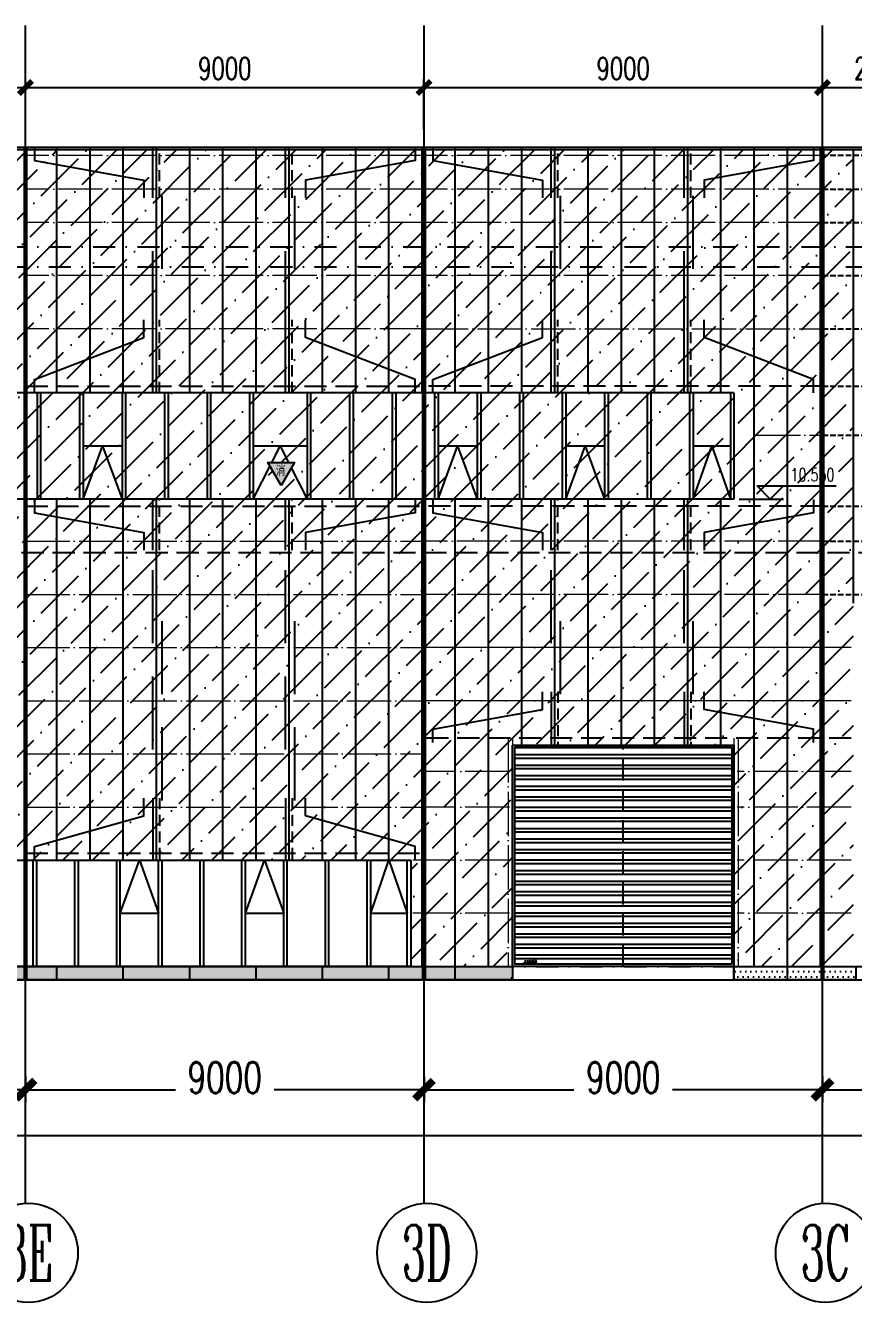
# Model space of a CAD drawing. Extents: x -2072575 to 87763, y -155913 to 742026.
# Drawn here: x 13658 to 32358, y 495627 to 524462 of the extents above; entities that cross this region are included whole.
import ezdxf
from ezdxf.enums import TextEntityAlignment as Align

# ---------------------------------------------------------------- set-up
doc = ezdxf.new("R2010")
doc.units = 0
doc.header["$LTSCALE"] = 1000
for name, pattern in [('20剖面图$0$DASH', [0.35, 0.25, -0.1]), ('__DASH', [0.35, 0.25, -0.1]), ('CENTER', [2, 1.25, -0.25, 0.25, -0.25]), ('DASHDOT', [1, 0.5, -0.25, 0, -0.25]), ('DASHED', [0.75, 0.5, -0.25]), ('DOT', [0.25, 0, -0.25]), ('DOTE', [2.42, 2, -0.2, 0.02, -0.2]), ('HIDDEN2', [0.1875, 0.125, -0.0625])]:
    doc.linetypes.add(name, pattern=pattern)
doc.layers.get('Defpoints').update_dxf_attribs({"color": 210})
for name, color, linetype in [('!ZN1-填充-8', 8, 'Continuous'), ('!ZN1-文字-7', 7, 'Continuous'), ('!ZN1-标注-173', 173, 'Continuous'), ('!ZN3-玻璃幕墙-4', 4, 'Continuous'), ('!ZN4-辅助材料-1', 1, 'Continuous'), ('12圆钢+30钢套管撑杆', 3, 'Continuous'), ('12圆钢斜拉条', 30, 'Continuous'), ('12圆钢直拉条', 22, 'Continuous'), ('250×150×4.5×8 H型钢', 3, 'HIDDEN2'), ('3符号', 3, 'Continuous'), ('3铝板幕墙', 3, 'Continuous'), ('4玻璃幕墙', 4, 'Continuous'), ('60x60x5钢方管', 6, '20剖面图$0$DASH'), ('A-AXIS-DOTE', 14, 'DOTE'), ('A-HATCH-2', 251, 'Continuous'), ('A-LIN-V', 9, 'Continuous'), ('A-云线', 50, 'Continuous'), ('A-门窗表显示尺寸', 160, 'Continuous'), ('AS-WALL', 40, 'Continuous'), ('DIM', 173, 'Continuous'), ('DIM_ELEV', 3, 'Continuous'), ('DOT', 8, 'DOT'), ('DOTE', 1, 'CENTER'), ('PUB_TEXT', 7, 'Continuous'), ('压型钢板', 23, 'Continuous')]:
    doc.layers.add(name, color=color, linetype=linetype)
doc.layers.add('A-加建区域', color=47, linetype='Continuous', plot=False)
doc.layers.add('冷弯薄壁C型钢 250x75x20x3.0', color=51, linetype='DOTE', lineweight=0)
doc.layers.add('梁', color=4, linetype='Continuous', lineweight=18)
doc.styles.add('_TCH_AXIS', font='COMPLEX', dxfattribs={"bigfont": 'GBCBIG'})
doc.styles.add('_TCH_DIM', font='SIMPLEX', dxfattribs={"bigfont": 'GBCBIG'})
doc.styles.add('A-STANDARD', font='SIMPLEX', dxfattribs={"bigfont": 'GBCBIG'})
doc.styles.add('DHTEXT-1', font='romans.shx', dxfattribs={"width": 0.7, "bigfont": 'chinese.shx'})
doc.styles.add('样式 1', font='romans.shx', dxfattribs={"width": 0.7, "bigfont": 'chinese.shx'})
doc.dimstyles.new('ZN200', dxfattribs={"dimscale": 200, "dimtxt": 2.5, "dimasz": 1.5, "dimexe": 1, "dimexo": 2, "dimgap": 0.9, "dimtad": 1, "dimdec": 0, "dimdsep": 46, "dimtxsty": 'DHTEXT-1', "dimblk": 'ARCHTICK', "dimcen": 2.5, "dimclrd": 173, "dimclre": 173, "dimclrt": 7, "dimazin": 2, "dimtfac": 1, "dimtdec": 0, "dimtix": 1, "dimtmove": 2, "dimatfit": 3, "dimfxl": 0, "dimtolj": 1, "dimtzin": 0, "dimarcsym": 0})
doc.dimstyles.new('ZN280', dxfattribs={"dimscale": 280, "dimtxt": 2.5, "dimasz": 1.5, "dimexe": 1, "dimexo": 2, "dimgap": 0.9, "dimtad": 1, "dimdec": 0, "dimdsep": 46, "dimtxsty": 'DHTEXT-1', "dimblk": 'ARCHTICK', "dimcen": 2.5, "dimclrd": 173, "dimclre": 173, "dimclrt": 7, "dimazin": 2, "dimtfac": 1, "dimtdec": 0, "dimtix": 1, "dimtmove": 2, "dimatfit": 3, "dimfxl": 0, "dimarcsym": 0})
pattern_1 = [(0, (134341.77, -503214.68), (59.53125, 119.0625), [0, -119.0625])]

# ---------------------------------------------------------------- blocks, each defined once
blk = doc.blocks.new('消防救援口标识')
blk.add_wipeout([(0, 0), (-150, 260), (150, 260)]).dxf.layer = '!ZN1-标注-173'
at = {"layer": '!ZN1-填充-8'}
h = blk.add_hatch(color=252, dxfattribs=at)
h.dxf.hatch_style = 1
h.paths.add_polyline_path([(0, 0), (-150, 260), (150, 260)])
at = {"layer": '!ZN1-标注-173'}
blk.add_lwpolyline([(0, 0), (-150, 260), (150, 260)], close=True, dxfattribs=at)
at = {"layer": '!ZN1-文字-7', "ltscale": 1.5, "style": '样式 1', "width": 0.7}
blk.add_text('消', height=120, dxfattribs=at).set_placement((-62, 164), align=Align.MIDDLE_LEFT)
blk = doc.blocks.new('20250905101245')
at = {"layer": '!ZN1-填充-8'}
h = blk.add_hatch(dxfattribs=at)
h.set_pattern_fill('ANSI36', color=252, scale=300, style=0)
h.set_pattern_definition([(45, (119669.48, -503214.68), (252.5697, 926.0889), [1190.625, -238.125, 0, -238.125])])
h.paths.add_polyline_path([(141200, 18450), (166700, 18450), (166700, 0), (164000, 0), (164000, 5000), (159000, 5000), (159000, 0), (159000, 0), (159000, -300), (158700, 0), (143479, 0), (143500, 0), (156700, 0), (156700, 2400), (143500, 2400), (143500, 0), (139629, 0), (139700, 0), (141200, 0)])
h = blk.add_hatch(dxfattribs=at)
h.set_pattern_fill('DOTS', color=252, scale=75, style=0)
h.set_pattern_definition(pattern_1)
h.paths.add_polyline_path([(114150, 0), (159000, 0), (159000, -300), (114150, -300)])
h = blk.add_hatch(dxfattribs=at)
h.set_pattern_fill('DOTS', color=252, scale=75, style=0)
h.set_pattern_definition(pattern_1)
h.paths.add_polyline_path([(164000, 0), (166750, 0), (166750, -300), (164000, -300)])
at = {"layer": '!ZN3-玻璃幕墙-4', "color": 252, "ltscale": 10}
for points in [[(149300, 10550), (149740, 11750), (150180, 10550)], [(153140, 10550), (153750, 11750), (154360, 10550)], [(157320, 10550), (157760, 11750), (158200, 10550)], [(160200, 10550), (160640, 11750), (161080, 10550)], [(163080, 10550), (163500, 11750), (163920, 10550)], [(150140, 1200), (150571, 2400), (151003, 1200)], [(152969, 1200), (153400, 2400), (153831, 1200)], [(155797, 1200), (156209, 2400), (156620, 1200)]]:
    blk.add_lwpolyline(points, dxfattribs=at)
at = {"layer": '3铝板幕墙', "color": 252, "ltscale": 1000}
for p, q in [((148700, 0), (148700, -300)), ((150200, 0), (150200, -300)), ((151700, 0), (151700, -300)), ((153200, 0), (153200, -300)), ((154700, 0), (154700, -300)), ((156200, 0), (156200, -300)), ((157700, 0), (157700, -300)), ((165200, 0), (165200, -300))]:
    blk.add_line(p, q, dxfattribs=at)
for points in [[(114150, 0), (159000, 0), (159000, -300), (114150, -300)], [(164000, 0), (166750, 0), (166750, -300), (164000, -300)]]:
    blk.add_lwpolyline(points, close=True, dxfattribs=at)
at = {"layer": '4玻璃幕墙', "color": 252, "ltscale": 10}
for p, q in [((164000, 12950), (143500, 12950)), ((148260, 12950), (148260, 10550)), ((148340, 12950), (148340, 10550)), ((149220, 12950), (149220, 10550)), ((149300, 12950), (149300, 10550)), ((150180, 12950), (150180, 10550)), ((150260, 12950), (150260, 10550)), ((151140, 12950), (151140, 10550)), ((151220, 12950), (151220, 10550)), ((152100, 12950), (152100, 10550)), ((152180, 12950), (152180, 10550)), ((153060, 12950), (153060, 10550)), ((153140, 12950), (153140, 10550)), ((154360, 12950), (154360, 10550)), ((154440, 12950), (154440, 10550)), ((155320, 12950), (155320, 10550)), ((155400, 12950), (155400, 10550)), ((156280, 12950), (156280, 10550)), ((156360, 12950), (156360, 10550)), ((157240, 12950), (157240, 10550)), ((157320, 12950), (157320, 10550)), ((158200, 12950), (158200, 10550)), ((158280, 12950), (158280, 10550)), ((159160, 12950), (159160, 10550)), ((159240, 12950), (159240, 10550)), ((160120, 12950), (160120, 10550)), ((160200, 12950), (160200, 10550)), ((161080, 12950), (161080, 10550)), ((161160, 12950), (161160, 10550)), ((162040, 12950), (162040, 10550)), ((162120, 12950), (162120, 10550)), ((163000, 12950), (163000, 10550)), ((163080, 12950), (163080, 10550)), ((163920, 12950), (163920, 10550)), ((164000, 12950), (164000, 10550)), ((150180, 11750), (149300, 11750)), ((154360, 11750), (153140, 11750)), ((158200, 11750), (157320, 11750)), ((161080, 11750), (160200, 11750)), ((163920, 11750), (163080, 11750)), ((164000, 10550), (143500, 10550))]:
    blk.add_line(p, q, dxfattribs=at)
at = {"layer": '4玻璃幕墙', "color": 252, "ltscale": 1.5}
for p, q in [((143500, 2400), (156700, 2400)), ((148174, 0), (148174, 2400)), ((148254, 0), (148254, 2400)), ((149117, 0), (149117, 2400)), ((149197, 0), (149197, 2400)), ((150060, 0), (150060, 2400)), ((150140, 0), (150140, 2400)), ((151003, 0), (151003, 2400)), ((151083, 0), (151083, 2400)), ((151946, 0), (151946, 2400)), ((152026, 0), (152026, 2400)), ((152889, 0), (152889, 2400)), ((152969, 0), (152969, 2400)), ((153831, 0), (153831, 2400)), ((153911, 0), (153911, 2400)), ((154774, 0), (154774, 2400)), ((154854, 0), (154854, 2400)), ((155717, 0), (155717, 2400)), ((155797, 0), (155797, 2400)), ((156620, 0), (156620, 2400)), ((156700, 2400), (156700, 0)), ((150140, 1200), (151003, 1200)), ((152969, 1200), (153831, 1200)), ((155797, 1200), (156620, 1200)), ((156700, 0), (143500, 0))]:
    blk.add_line(p, q, dxfattribs=at)
at = {"layer": 'A-LIN-V', "color": 252}
for p, q in [((-900, 18500), (184800, 18500)), ((-900, 18450), (184800, 18450)), ((166700, 8200), (166700, 18450)), ((159000, 0), (159000, -300)), ((164000, 0), (164000, -300))]:
    blk.add_line(p, q, dxfattribs=at)
at = {"layer": '压型钢板', "color": 252, "ltscale": 10}
for p, q in [((148700, 18500), (148700, 12950)), ((149450, 18500), (149450, 12950)), ((150200, 18500), (150200, 12950)), ((150950, 18500), (150950, 12950)), ((151700, 18500), (151700, 12950)), ((152450, 18500), (152450, 12950)), ((153200, 18500), (153200, 12950)), ((153950, 18500), (153950, 12950)), ((154700, 18500), (154700, 12950)), ((155450, 18500), (155450, 12950)), ((156200, 18500), (156200, 12950)), ((156950, 18500), (156950, 12950)), ((157700, 18500), (157700, 12950)), ((158450, 18500), (158450, 12950)), ((159200, 18500), (159200, 12950)), ((159950, 18500), (159950, 12950)), ((160700, 18500), (160700, 12950)), ((161450, 18500), (161450, 12950)), ((162200, 18500), (162200, 12950)), ((162950, 18500), (162950, 12950)), ((163700, 18500), (163700, 12950)), ((164450, 18500), (164450, 0)), ((165200, 18500), (165200, 0)), ((165950, 18500), (165950, 0)), ((148700, 10550), (148700, 2400)), ((149450, 10550), (149450, 2400)), ((150200, 10550), (150200, 2400)), ((150950, 10550), (150950, 2400)), ((151700, 10550), (151700, 2400)), ((152450, 10550), (152450, 2400)), ((153200, 10550), (153200, 2400)), ((153950, 10550), (153950, 2400)), ((154700, 10550), (154700, 2400)), ((155450, 10550), (155450, 2400)), ((156200, 10550), (156200, 2400)), ((156950, 10550), (156950, 0)), ((157700, 10550), (157700, 0)), ((158450, 10550), (158450, 0)), ((159200, 10550), (159200, 5000)), ((159950, 10550), (159950, 5000)), ((160700, 10550), (160700, 5000)), ((161450, 10550), (161450, 5000)), ((162200, 10550), (162200, 5000)), ((162950, 10550), (162950, 5000)), ((163700, 10550), (163700, 5000))]:
    blk.add_line(p, q, dxfattribs=at)
at = {"layer": '!ZN4-辅助材料-1', "color": 252, "xscale": 2, "yscale": 2, "zscale": 2}
blk.add_blockref('消防救援口标识', (153776, 10863), dxfattribs=at)
blk = doc.blocks.new('_ArchTick')
at = {"color": 0, "linetype": 'ByBlock', "const_width": 0.4}
blk.add_lwpolyline([(-0.5, -0.5), (0.5, 0.5)], dxfattribs=at)
blk = doc.blocks.new('*D2507')
at = {"layer": 'Defpoints', "color": 0, "ltscale": 2800, "transparency": 16777216}
for p in [(-900, -1926), (184800, -1926), (184800, -3824)]:
    blk.add_point(p, dxfattribs=at)
at = {"layer": 'DIM', "color": 173, "linetype": 'ByBlock', "lineweight": -2, "ltscale": 2800, "transparency": 16777216}
for p, q in [((-900, -2486), (-900, -4104)), ((184800, -2486), (184800, -4104)), ((-900, -3824), (90403, -3824)), ((184800, -3824), (93497, -3824))]:
    blk.add_line(p, q, dxfattribs=at)
at = {"layer": 'DIM', "color": 173, "lineweight": -2, "ltscale": 2800, "transparency": 16777216, "xscale": 420, "yscale": 420, "zscale": 420, "rotation": 180}
blk.add_blockref('_ArchTick', (-900, -3824), dxfattribs=at)
at = {"layer": 'DIM', "color": 173, "lineweight": -2, "ltscale": 2800, "transparency": 16777216, "xscale": 420, "yscale": 420, "zscale": 420}
blk.add_blockref('_ArchTick', (184800, -3824), dxfattribs=at)
at = {"layer": 'DIM', "color": 7, "ltscale": 2800, "transparency": 16777216, "insert": (91950, -3549), "char_height": 700, "attachment_point": 5, "style": 'DHTEXT-1'}
blk.add_mtext('185700', dxfattribs=at)
blk = doc.blocks.new('*D2529')
at = {"layer": 'Defpoints', "color": 0, "ltscale": 2800, "transparency": 16777216}
for p in [(139000, -1926), (148000, -1926), (148000, -2784)]:
    blk.add_point(p, dxfattribs=at)
at = {"layer": 'DIM', "color": 173, "linetype": 'ByBlock', "lineweight": -2, "ltscale": 2800, "transparency": 16777216}
for p, q in [((139000, -2486), (139000, -3064)), ((148000, -2486), (148000, -3064)), ((139000, -2784), (142385, -2784)), ((148000, -2784), (144615, -2784))]:
    blk.add_line(p, q, dxfattribs=at)
at = {"layer": 'DIM', "color": 173, "lineweight": -2, "ltscale": 2800, "transparency": 16777216, "xscale": 420, "yscale": 420, "zscale": 420, "rotation": 180}
blk.add_blockref('_ArchTick', (139000, -2784), dxfattribs=at)
at = {"layer": 'DIM', "color": 173, "lineweight": -2, "ltscale": 2800, "transparency": 16777216, "xscale": 420, "yscale": 420, "zscale": 420}
blk.add_blockref('_ArchTick', (148000, -2784), dxfattribs=at)
at = {"layer": 'DIM', "color": 7, "ltscale": 2800, "transparency": 16777216, "insert": (143500, -2509), "char_height": 700, "attachment_point": 5, "style": 'DHTEXT-1'}
blk.add_mtext('9000', dxfattribs=at)
blk = doc.blocks.new('*D2530')
at = {"layer": 'Defpoints', "color": 0, "ltscale": 2800, "transparency": 16777216}
for p in [(148000, -1926), (157000, -1926), (157000, -2784)]:
    blk.add_point(p, dxfattribs=at)
at = {"layer": 'DIM', "color": 173, "linetype": 'ByBlock', "lineweight": -2, "ltscale": 2800, "transparency": 16777216}
for p, q in [((148000, -2486), (148000, -3064)), ((157000, -2486), (157000, -3064)), ((148000, -2784), (151385, -2784)), ((157000, -2784), (153615, -2784))]:
    blk.add_line(p, q, dxfattribs=at)
at = {"layer": 'DIM', "color": 173, "lineweight": -2, "ltscale": 2800, "transparency": 16777216, "xscale": 420, "yscale": 420, "zscale": 420, "rotation": 180}
blk.add_blockref('_ArchTick', (148000, -2784), dxfattribs=at)
at = {"layer": 'DIM', "color": 173, "lineweight": -2, "ltscale": 2800, "transparency": 16777216, "xscale": 420, "yscale": 420, "zscale": 420}
blk.add_blockref('_ArchTick', (157000, -2784), dxfattribs=at)
at = {"layer": 'DIM', "color": 7, "ltscale": 2800, "transparency": 16777216, "insert": (152500, -2509), "char_height": 700, "attachment_point": 5, "style": 'DHTEXT-1'}
blk.add_mtext('9000', dxfattribs=at)
blk = doc.blocks.new('*D2531')
at = {"layer": 'Defpoints', "color": 0, "ltscale": 2800, "transparency": 16777216}
for p in [(157000, -1926), (166000, -1926), (166000, -2784)]:
    blk.add_point(p, dxfattribs=at)
at = {"layer": 'DIM', "color": 173, "linetype": 'ByBlock', "lineweight": -2, "ltscale": 2800, "transparency": 16777216}
for p, q in [((157000, -2486), (157000, -3064)), ((166000, -2486), (166000, -3064)), ((157000, -2784), (160385, -2784)), ((166000, -2784), (162615, -2784))]:
    blk.add_line(p, q, dxfattribs=at)
at = {"layer": 'DIM', "color": 173, "lineweight": -2, "ltscale": 2800, "transparency": 16777216, "xscale": 420, "yscale": 420, "zscale": 420, "rotation": 180}
blk.add_blockref('_ArchTick', (157000, -2784), dxfattribs=at)
at = {"layer": 'DIM', "color": 173, "lineweight": -2, "ltscale": 2800, "transparency": 16777216, "xscale": 420, "yscale": 420, "zscale": 420}
blk.add_blockref('_ArchTick', (166000, -2784), dxfattribs=at)
at = {"layer": 'DIM', "color": 7, "ltscale": 2800, "transparency": 16777216, "insert": (161500, -2509), "char_height": 700, "attachment_point": 5, "style": 'DHTEXT-1'}
blk.add_mtext('9000', dxfattribs=at)
blk = doc.blocks.new('*D2532')
at = {"layer": 'Defpoints', "color": 0, "ltscale": 2800, "transparency": 16777216}
for p in [(166000, -1926), (175000, -1926), (175000, -2784)]:
    blk.add_point(p, dxfattribs=at)
at = {"layer": 'DIM', "color": 173, "linetype": 'ByBlock', "lineweight": -2, "ltscale": 2800, "transparency": 16777216}
for p, q in [((166000, -2486), (166000, -3064)), ((175000, -2486), (175000, -3064)), ((166000, -2784), (169385, -2784)), ((175000, -2784), (171615, -2784))]:
    blk.add_line(p, q, dxfattribs=at)
at = {"layer": 'DIM', "color": 173, "lineweight": -2, "ltscale": 2800, "transparency": 16777216, "xscale": 420, "yscale": 420, "zscale": 420, "rotation": 180}
blk.add_blockref('_ArchTick', (166000, -2784), dxfattribs=at)
at = {"layer": 'DIM', "color": 173, "lineweight": -2, "ltscale": 2800, "transparency": 16777216, "xscale": 420, "yscale": 420, "zscale": 420}
blk.add_blockref('_ArchTick', (175000, -2784), dxfattribs=at)
at = {"layer": 'DIM', "color": 7, "ltscale": 2800, "transparency": 16777216, "insert": (170500, -2509), "char_height": 700, "attachment_point": 5, "style": 'DHTEXT-1'}
blk.add_mtext('9000', dxfattribs=at)
blk = doc.blocks.new('卓越-轴号')
blk.add_circle((0, 0), 4)
at = {"color": 0, "style": '_TCH_AXIS', "width": 1.041667, "flags": 8}
blk.add_attdef('A', text='', height=4.48, dxfattribs=at).set_placement((-2, -2.24), (2, -2.24), align=Align.FIT)
blk = doc.blocks.new('JLM5050')
at = {"layer": 'A-HATCH-2'}
h = blk.add_hatch(dxfattribs=at)
h.set_pattern_fill('ANSI32', color=256, scale=50, angle=45)
h.set_pattern_definition([(180, (0, 0), (-1e-14, -238.125), []), (180, (-79.38, 79.38), (-1e-14, -238.125), [])])
h.paths.add_polyline_path([(-1643430, 522187), (-1638530, 522187), (-1638530, 517287), (-1643430, 517287)])
at = {"layer": 'A-AXIS-DOTE', "linetype": '__DASH', "ltscale": 2}
blk.add_line((-1640980, 517237), (-1640980, 522237), dxfattribs=at)
at = {"layer": 'A-LIN-V'}
blk.add_lwpolyline([(-1643480, 522237), (-1638480, 522237), (-1638480, 517237), (-1643480, 517237)], close=True, dxfattribs=at)
at = {"layer": 'A-门窗表显示尺寸'}
blk.add_lwpolyline([(-1643430, 522187), (-1638530, 522187), (-1638530, 517287), (-1643430, 517287)], close=True, dxfattribs=at)
at = {"layer": 'A-门窗表显示尺寸', "color": 3, "style": 'A-STANDARD', "width": 0.705882}
blk.add_text('JLM5050', height=59.5, dxfattribs=at).set_placement((-1643230, 517317))
blk = doc.blocks.new('*D3667')
at = {"layer": 'Defpoints', "color": 0, "ltscale": 10, "transparency": 16777216}
for p in [(34283, 523062), (31658, 521715), (34283, 521715)]:
    blk.add_point(p, dxfattribs=at)
at = {"layer": 'DIM', "color": 173, "linetype": 'ByBlock', "lineweight": -2, "ltscale": 10, "transparency": 16777216}
for p, q in [((31658, 522115), (31658, 523262)), ((34283, 522115), (34283, 523262)), ((31658, 523062), (34283, 523062))]:
    blk.add_line(p, q, dxfattribs=at)
at = {"layer": 'DIM', "color": 173, "lineweight": -2, "ltscale": 10, "transparency": 16777216, "xscale": 300, "yscale": 300, "zscale": 300, "rotation": 180}
blk.add_blockref('_ArchTick', (31658, 523062), dxfattribs=at)
at = {"layer": 'DIM', "color": 173, "lineweight": -2, "ltscale": 10, "transparency": 16777216, "xscale": 300, "yscale": 300, "zscale": 300}
blk.add_blockref('_ArchTick', (34283, 523062), dxfattribs=at)
at = {"layer": 'DIM', "color": 7, "ltscale": 10, "transparency": 16777216, "insert": (32971, 523492), "char_height": 500, "attachment_point": 5, "style": 'DHTEXT-1'}
blk.add_mtext('\\A1;2625', dxfattribs=at)
blk = doc.blocks.new('*D3668')
at = {"layer": 'Defpoints', "color": 0, "ltscale": 10, "transparency": 16777216}
for p in [(31658, 523062), (22658, 521715), (31658, 521715)]:
    blk.add_point(p, dxfattribs=at)
at = {"layer": 'DIM', "color": 173, "linetype": 'ByBlock', "lineweight": -2, "ltscale": 10, "transparency": 16777216}
for p, q in [((22658, 522115), (22658, 523262)), ((31658, 522115), (31658, 523262)), ((22658, 523062), (31658, 523062))]:
    blk.add_line(p, q, dxfattribs=at)
at = {"layer": 'DIM', "color": 173, "lineweight": -2, "ltscale": 10, "transparency": 16777216, "xscale": 300, "yscale": 300, "zscale": 300, "rotation": 180}
blk.add_blockref('_ArchTick', (22658, 523062), dxfattribs=at)
at = {"layer": 'DIM', "color": 173, "lineweight": -2, "ltscale": 10, "transparency": 16777216, "xscale": 300, "yscale": 300, "zscale": 300}
blk.add_blockref('_ArchTick', (31658, 523062), dxfattribs=at)
at = {"layer": 'DIM', "color": 7, "ltscale": 10, "transparency": 16777216, "insert": (27158, 523492), "char_height": 500, "attachment_point": 5, "style": 'DHTEXT-1'}
blk.add_mtext('\\A1;9000', dxfattribs=at)
blk = doc.blocks.new('*D3669')
at = {"layer": 'Defpoints', "color": 0, "ltscale": 10, "transparency": 16777216}
for p in [(22658, 523062), (13658, 521715), (22658, 521715)]:
    blk.add_point(p, dxfattribs=at)
at = {"layer": 'DIM', "color": 173, "linetype": 'ByBlock', "lineweight": -2, "ltscale": 10, "transparency": 16777216}
for p, q in [((13658, 522115), (13658, 523262)), ((22658, 522115), (22658, 523262)), ((13658, 523062), (22658, 523062))]:
    blk.add_line(p, q, dxfattribs=at)
at = {"layer": 'DIM', "color": 173, "lineweight": -2, "ltscale": 10, "transparency": 16777216, "xscale": 300, "yscale": 300, "zscale": 300, "rotation": 180}
blk.add_blockref('_ArchTick', (13658, 523062), dxfattribs=at)
at = {"layer": 'DIM', "color": 173, "lineweight": -2, "ltscale": 10, "transparency": 16777216, "xscale": 300, "yscale": 300, "zscale": 300}
blk.add_blockref('_ArchTick', (22658, 523062), dxfattribs=at)
at = {"layer": 'DIM', "color": 7, "ltscale": 10, "transparency": 16777216, "insert": (18158, 523492), "char_height": 500, "attachment_point": 5, "style": 'DHTEXT-1'}
blk.add_mtext('\\A1;9000', dxfattribs=at)
blk = doc.blocks.new('*D3670')
at = {"layer": 'Defpoints', "color": 0, "ltscale": 10, "transparency": 16777216}
for p in [(13658, 523062), (7283, 521715), (13658, 521715)]:
    blk.add_point(p, dxfattribs=at)
at = {"layer": 'DIM', "color": 173, "linetype": 'ByBlock', "lineweight": -2, "ltscale": 10, "transparency": 16777216}
for p, q in [((7283, 522115), (7283, 523262)), ((13658, 522115), (13658, 523262)), ((7283, 523062), (13658, 523062))]:
    blk.add_line(p, q, dxfattribs=at)
at = {"layer": 'DIM', "color": 173, "lineweight": -2, "ltscale": 10, "transparency": 16777216, "xscale": 300, "yscale": 300, "zscale": 300, "rotation": 180}
blk.add_blockref('_ArchTick', (7283, 523062), dxfattribs=at)
at = {"layer": 'DIM', "color": 173, "lineweight": -2, "ltscale": 10, "transparency": 16777216, "xscale": 300, "yscale": 300, "zscale": 300}
blk.add_blockref('_ArchTick', (13658, 523062), dxfattribs=at)
at = {"layer": 'DIM', "color": 7, "ltscale": 10, "transparency": 16777216, "insert": (10471, 523492), "char_height": 500, "attachment_point": 5, "style": 'DHTEXT-1'}
blk.add_mtext('\\A1;6375', dxfattribs=at)
blk = doc.blocks.new('20250821140411')
at = {"layer": 'DOT', "linetype": 'DASHDOT'}
for p, q in [((-7489.1, 18500), (190989.5, 18500)), ((-7489.1, 16250), (190989.5, 16250)), ((-7489.1, 15800), (190989.5, 15800)), ((-7489.1, 0), (190989.5, 0))]:
    blk.add_line(p, q, dxfattribs=at)
at = {"layer": 'DOTE', "ltscale": 280}
for p, q in [((148000, -5350), (148000, 21247.6)), ((157000, -5350), (157000, 21247.6)), ((166000, -5350), (166000, 21247.6))]:
    blk.add_line(p, q, dxfattribs=at)
at = {"layer": '3符号', "color": 7}
ref = blk.add_blockref('卓越-轴号', (148064.3, -6468.2), dxfattribs=dict(at, xscale=280, yscale=280, zscale=280))
ref.add_attrib('A', '3E', dxfattribs={"layer": '0', "color": 0, "height": 1254.4, "style": '_TCH_AXIS', "width": 0.535714}).set_placement((147504.3, -7095.4), (148624.3, -7095.4), align=Align.FIT)
ref = blk.add_blockref('卓越-轴号', (157064.3, -6468.2), dxfattribs=dict(at, xscale=280, yscale=280, zscale=280))
ref.add_attrib('A', '3D', dxfattribs={"layer": '0', "color": 0, "height": 1254.4, "style": '_TCH_AXIS', "width": 0.520833}).set_placement((156504.3, -7095.4), (157624.3, -7095.4), align=Align.FIT)
ref = blk.add_blockref('卓越-轴号', (166064.3, -6468.2), dxfattribs=dict(at, xscale=280, yscale=280, zscale=280))
ref.add_attrib('A', '3C', dxfattribs={"layer": '0', "color": 0, "height": 1254.4, "style": '_TCH_AXIS', "width": 0.551471}).set_placement((165504.3, -7095.4), (166624.3, -7095.4), align=Align.FIT)
at = {"layer": 'DIM', "ltscale": 2800}
for base, p1, p2, picture, middle in [((184800, -3824.1), (-900, -1926.1), (184800, -1926.1), '*D2507', (91950, -3549.1)), ((148000, -2784.1), (139000, -1926.1), (148000, -1926.1), '*D2529', (143500, -2509.1)), ((157000, -2784.1), (148000, -1926.1), (157000, -1926.1), '*D2530', (152500, -2509.1)), ((166000, -2784.1), (157000, -1926.1), (166000, -1926.1), '*D2531', (161500, -2509.1)), ((175000, -2784.1), (166000, -1926.1), (175000, -1926.1), '*D2532', (170500, -2509.1))]:
    dim = blk.add_linear_dim(base=base, p1=p1, p2=p2, angle=0, dimstyle='ZN280', dxfattribs=at)
    dim.commit()
    dim.dimension.update_dxf_attribs({"geometry": picture, "text_midpoint": middle, "dimtype": 129})

msp = doc.modelspace()

# ---------------------------------------------------------------- linework, layer by layer
at = {"layer": 'A-加建区域', "linetype": '__DASH', "ltscale": 2}
msp.add_line((-141830.9, 512564.7), (56647.8, 512564.7), dxfattribs=at)
at = {"layer": 'AS-WALL'}
msp.add_line((-141830.9, 502914.7), (56647.8, 502914.7), dxfattribs=at)
at = {"layer": 'DIM_ELEV'}
for p, q in [((30479.6, 513764.7), (30179.6, 514064.7)), ((30179.6, 514064.7), (31967.6, 514064.7)), ((30479.6, 513764.7), (30779.6, 514064.7)), ((29779.6, 513764.7), (30779.6, 513764.7))]:
    msp.add_line(p, q, dxfattribs=at)

# ---------------------------------------------------------------- texts
at = {"layer": 'PUB_TEXT', "style": '_TCH_DIM', "width": 0.705882}
msp.add_text('10.550', height=297.5, dxfattribs=at).set_placement((30937.6, 514169.7))

# ---------------------------------------------------------------- next in the draw order: block references
at = {"layer": '12圆钢直拉条', "ltscale": 1000}
msp.add_blockref('20250905101245', (-134341.8, 503214.7), dxfattribs=at)

# ---------------------------------------------------------------- next in the draw order: linework, layer by layer
at = {"layer": '12圆钢+30钢套管撑杆', "color": 3}
for p, q in [((16533.2, 520570.9), (16533.2, 521714.7)), ((19533.2, 520570.9), (19533.2, 521714.7)), ((25533.2, 520570.9), (25533.2, 521714.7)), ((28533.2, 520570.9), (28533.2, 521714.7)), ((16533.2, 516164.7), (16533.2, 517814.7)), ((19533.2, 516164.7), (19533.2, 517814.7)), ((25533.2, 516164.7), (25533.2, 517814.7)), ((28533.2, 516164.7), (28533.2, 517814.7)), ((16533.2, 512614.7), (16533.2, 513758.4)), ((19533.2, 512614.7), (19533.2, 513758.4)), ((25533.2, 512614.7), (25533.2, 513758.4)), ((28533.2, 512614.7), (28533.2, 513758.4)), ((25533.2, 509414.7), (25533.2, 508214.7)), ((28533.2, 509414.7), (28533.2, 508214.7)), ((16533.2, 507014.7), (16533.2, 505614.7)), ((19533.2, 507014.7), (19533.2, 505614.7))]:
    msp.add_line(p, q, dxfattribs=at)
at = {"layer": '12圆钢+30钢套管撑杆', "color": 3, "linetype": 'DASHED', "ltscale": 0.5}
for p, q in [((16683.2, 520570.9), (16683.2, 521714.7)), ((19683.2, 520570.9), (19683.2, 521714.7)), ((25683.2, 520570.9), (25683.2, 521714.7)), ((28683.2, 520570.9), (28683.2, 521714.7)), ((16683.2, 516164.7), (16683.2, 517814.7)), ((19683.2, 516164.7), (19683.2, 517814.7)), ((25683.2, 516164.7), (25683.2, 517814.7)), ((28683.2, 516164.7), (28683.2, 517814.7)), ((16683.2, 512614.7), (16683.2, 513758.4)), ((19683.2, 512614.7), (19683.2, 513758.4)), ((25683.2, 512614.7), (25683.2, 513758.4)), ((28683.2, 512614.7), (28683.2, 513758.4)), ((25683.2, 509414.7), (25683.2, 508214.7)), ((28683.2, 509414.7), (28683.2, 508214.7)), ((16683.2, 507014.7), (16683.2, 505614.7)), ((19683.2, 507014.7), (19683.2, 505614.7))]:
    msp.add_line(p, q, dxfattribs=at)
at = {"layer": '12圆钢斜拉条', "ltscale": 1000}
for points in [[(13858.2, 521714.7), (13858.2, 521414.7), (16333.2, 520970.9), (16333.2, 520570.9)], [(22458.2, 521714.7), (22458.2, 521414.7), (19983.2, 520970.9), (19983.2, 520570.9)], [(22858.2, 521714.7), (22858.2, 521414.7), (25333.2, 520970.9), (25333.2, 520570.9)], [(31458.2, 521714.7), (31458.2, 521414.7), (28983.2, 520970.9), (28983.2, 520570.9)], [(13858.2, 516169.7), (13858.2, 516469.7), (16333.2, 517414.7), (16333.2, 517814.7)], [(22458.2, 516169.7), (22458.2, 516469.7), (19983.2, 517414.7), (19983.2, 517814.7)], [(22858.2, 516169.7), (22858.2, 516469.7), (25333.2, 517414.7), (25333.2, 517814.7)], [(31458.2, 516169.7), (31458.2, 516469.7), (28983.2, 517414.7), (28983.2, 517814.7)], [(13858.2, 513758.4), (13858.2, 513458.4), (16333.2, 513014.7), (16333.2, 512614.7)], [(22458.2, 513758.4), (22458.2, 513458.4), (19983.2, 513014.7), (19983.2, 512614.7)], [(22858.2, 513758.4), (22858.2, 513458.4), (25333.2, 513014.7), (25333.2, 512614.7)], [(31458.2, 513758.4), (31458.2, 513458.4), (28983.2, 513014.7), (28983.2, 512614.7)], [(22858.2, 508270.9), (22858.2, 508570.9), (25333.2, 509014.7), (25333.2, 509414.7)], [(31458.2, 508270.9), (31458.2, 508570.9), (28983.2, 509014.7), (28983.2, 509414.7)], [(13858.2, 505619.7), (13858.2, 505919.7), (16333.2, 506614.7), (16333.2, 507014.7)], [(22458.2, 505619.7), (22458.2, 505919.7), (19983.2, 506614.7), (19983.2, 507014.7)]]:
    msp.add_lwpolyline(points, dxfattribs=at)
at = {"layer": '12圆钢直拉条', "ltscale": 1000}
for p, q in [((16733.2, 520614.7), (16733.2, 518964.7)), ((19733.2, 520614.7), (19733.2, 518964.7)), ((25733.2, 520614.7), (25733.2, 518964.7)), ((28733.2, 520614.7), (28733.2, 518964.7)), ((16533.2, 517714.7), (16533.2, 519364.7)), ((19533.2, 517714.7), (19533.2, 519364.7)), ((25533.2, 517714.7), (25533.2, 519364.7)), ((28533.2, 517714.7), (28533.2, 519364.7)), ((16533.2, 510514.7), (16533.2, 512164.7)), ((19533.2, 510514.7), (19533.2, 512164.7)), ((25533.2, 510514.7), (25533.2, 512164.7)), ((28533.2, 510514.7), (28533.2, 512164.7)), ((16733.2, 511014.7), (16733.2, 509364.7)), ((19733.2, 511014.7), (19733.2, 509364.7)), ((25733.2, 511014.7), (25733.2, 509364.7)), ((28733.2, 511014.7), (28733.2, 509364.7)), ((16533.2, 508114.7), (16533.2, 509764.7)), ((19533.2, 508114.7), (19533.2, 509764.7)), ((16733.2, 508614.7), (16733.2, 506964.7)), ((19733.2, 508614.7), (19733.2, 506964.7))]:
    msp.add_line(p, q, dxfattribs=at)
at = {"layer": '250×150×4.5×8 H型钢', "linetype": '20剖面图$0$DASH', "ltscale": 2}
for p, q in [((13658.2, 516319.7), (22658.2, 516319.7)), ((31658.2, 516319.7), (22658.2, 516319.7)), ((13658.2, 513609.7), (22658.2, 513609.7)), ((31658.2, 513609.7), (22658.2, 513609.7)), ((32308.2, 508369.7), (22658.2, 508369.7)), ((13658.2, 505769.7), (22658.2, 505769.7))]:
    msp.add_line(p, q, dxfattribs=at)
at = {"layer": '60x60x5钢方管', "ltscale": 0.5}
for p, q in [((31658.2, 521531.8), (34283.2, 521531.8)), ((31658.2, 520770.9, 0), (34283.2, 520770.9, 0)), ((31658.2, 520014.7, 0), (34283.2, 520014.7, 0)), ((31658.2, 518814.7, 0), (34283.2, 518814.7, 0)), ((31658.2, 517614.7, 0), (34283.2, 517614.7, 0)), ((31658.2, 516319.7, 0), (34283.2, 516319.7, 0)), ((31658.2, 515214.7, 0), (34283.2, 515214.7, 0)), ((31658.2, 513609.7, 0), (34283.2, 513609.7, 0)), ((31658.2, 512814.7, 0), (34283.2, 512814.7, 0)), ((31658.2, 511614.7, 0), (34283.2, 511614.7, 0))]:
    msp.add_line(p, q, dxfattribs=at)
at = {"layer": '冷弯薄壁C型钢 250x75x20x3.0', "ltscale": 0.5}
for p, q in [((22658.2, 521526.8, 0), (13658.2, 521526.8, 0)), ((31658.2, 521526.8, 0), (22658.2, 521526.8, 0)), ((22658.2, 520770.9), (13658.2, 520770.9)), ((31658.2, 520770.9), (22658.2, 520770.9)), ((22658.2, 520014.7), (13658.2, 520014.7)), ((31658.2, 520014.7), (22658.2, 520014.7)), ((22658.2, 518814.7), (13658.2, 518814.7)), ((31658.2, 518814.7), (22658.2, 518814.7)), ((22658.2, 517614.7), (13658.2, 517614.7)), ((22658.2, 517614.7), (31658.2, 517614.7)), ((30158.2, 515214.7), (31658.2, 515214.7)), ((13658.2, 512814.7), (22658.2, 512814.7)), ((31658.2, 512814.7), (22658.2, 512814.7)), ((31658.2, 512814.7), (22658.2, 512814.7)), ((13658.2, 511614.7), (22658.2, 511614.7)), ((31658.2, 511614.7), (22658.2, 511614.7)), ((31658.2, 511614.7), (22658.2, 511614.7)), ((13658.2, 510414.7), (22658.2, 510414.7)), ((31658.2, 510414.7), (22658.2, 510414.7)), ((32308.2, 510414.7), (22658.2, 510414.7)), ((13658.2, 509214.7), (22658.2, 509214.7)), ((31658.2, 509214.7), (22658.2, 509214.7)), ((32308.2, 509214.7), (22658.2, 509214.7)), ((24560.7, 508369.7), (24560.7, 503214.7)), ((24658.2, 508369.7), (24658.2, 503214.7)), ((29658.2, 508369.7), (29658.2, 503214.7)), ((29755.8, 508369.7), (29755.8, 503214.7)), ((13658.2, 508014.7), (22658.2, 508014.7)), ((24588.2, 507614.7), (22658.2, 507614.7)), ((32308.2, 507614.7), (29728.2, 507614.7)), ((13658.2, 506814.7), (22658.2, 506814.7)), ((24588.2, 506814.7), (22658.2, 506814.7)), ((32308.2, 506814.7), (29728.2, 506814.7)), ((24588.2, 505614.7), (22408.2, 505614.7)), ((32308.2, 505614.7), (29728.2, 505614.7)), ((24588.2, 504414.7), (22408.2, 504414.7)), ((32308.2, 504414.7), (29728.2, 504414.7)), ((24588.2, 503214.7), (22408.2, 503214.7)), ((32308.2, 503214.7), (29728.2, 503214.7))]:
    msp.add_line(p, q, dxfattribs=at)
at = {"layer": '梁', "ltscale": 10, "const_width": 100}
for points in [[(13658.2, 521714.7), (13658.2, 502914.7)], [(22658.2, 521714.7), (22658.2, 502914.7)], [(31658.2, 521714.7), (31658.2, 502914.7)]]:
    msp.add_lwpolyline(points, dxfattribs=at)

# ---------------------------------------------------------------- next in the draw order: block references
at = {"layer": 'A-LIN-V'}
msp.add_blockref('JLM5050', (1668138.4, -14022.8), dxfattribs=at)
at = {"layer": 'A-云线', "ltscale": 10}
msp.add_blockref('20250821140411', (-134341.8, 503214.7), dxfattribs=at)

# ---------------------------------------------------------------- next in the draw order: dimensions: what is measured, and where the dimension line sits
at = {"layer": 'DIM', "ltscale": 10}
for base, p1, p2, picture, middle in [((13658.2, 523061.8), (7283.2, 521714.7), (13658.2, 521714.7), '*D3670', (10470.7, 523491.8)), ((22658.2, 523061.8), (13658.2, 521714.7), (22658.2, 521714.7), '*D3669', (18158.2, 523491.8)), ((31658.2, 523061.8), (22658.2, 521714.7), (31658.2, 521714.7), '*D3668', (27158.2, 523491.8)), ((34283.2, 523061.8), (31658.2, 521714.7), (34283.2, 521714.7), '*D3667', (32970.7, 523491.8))]:
    dim = msp.add_linear_dim(base=base, p1=p1, p2=p2, dimstyle='ZN200', override={"dimfxl": 2}, dxfattribs=at)
    dim.commit()
    dim.dimension.update_dxf_attribs({"geometry": picture, "text_midpoint": middle})

doc.saveas('drawing.dxf')
